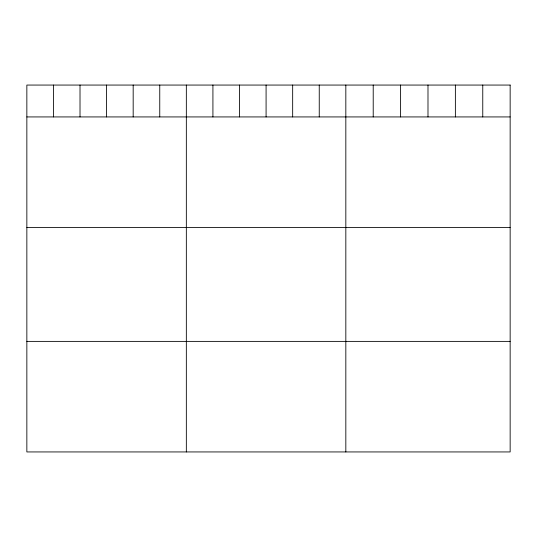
<?xml version="1.0" encoding="UTF-8"?>
<svg xmlns="http://www.w3.org/2000/svg" width="537" height="537" viewBox="0 0 537 537"><rect width="100%" height="100%" fill="white"/><g stroke="black" fill="none" stroke-linecap="round" stroke-linejoin="round"><path stroke-width="0.81" d="M26.85 116.932L510.15 116.932M26.85 227.48L510.15 227.48M26.85 341.384L510.15 341.384M482.763 85.061L482.763 116.932M455.376 85.061L455.376 116.932M427.989 85.061L427.989 116.932M400.602 85.061L400.602 116.932M373.215 85.061L373.215 116.932M345.828 85.061L345.828 451.939M319.247 85.061L319.247 116.932M292.665 85.061L292.665 116.932M266.084 85.061L266.084 116.932M239.502 85.061L239.502 116.932M212.921 85.061L212.921 116.932M186.339 85.061L186.339 451.939M159.757 85.061L159.757 116.932M133.176 85.061L133.176 116.932M106.595 85.061L106.595 116.932M80.013 85.061L80.013 116.932M53.431 85.061L53.431 116.932M510.15 85.061L26.85 85.061L26.85 451.939L510.15 451.939L510.15 85.061"/></g></svg>
